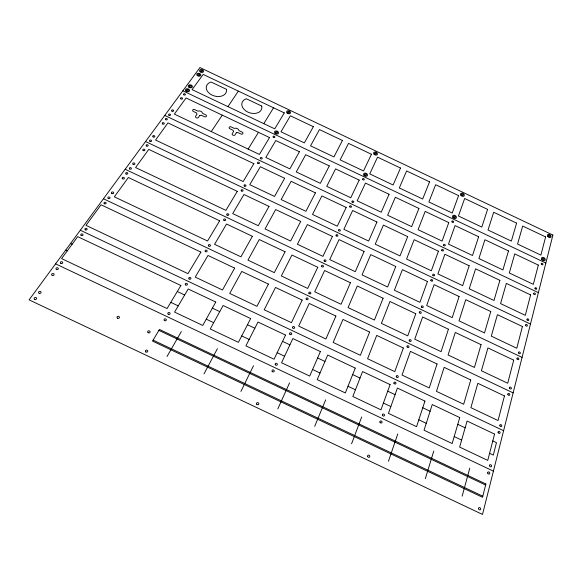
<?xml version="1.0" encoding="UTF-8"?>
<svg xmlns="http://www.w3.org/2000/svg" width="582" height="582" viewBox="0 0 582 582"><rect width="100%" height="100%" fill="white"/><g stroke="black" fill="none" stroke-linecap="round" stroke-linejoin="round"><path stroke-width="0.87" d="M462.159 496.155L469.783 468.124M425.311 478.717L433.765 451.072M388.449 461.271L397.732 434.019M351.579 443.819L361.691 416.959M314.695 426.359L325.644 399.885M277.803 408.899L289.581 382.818M240.897 391.431L253.505 365.736M203.976 373.957L217.428 348.654M167.049 356.482L181.329 331.565M248.136 149.087L258.459 132.31M263.784 123.646L273.533 107.801M211.259 131.59L222.266 115.141M227.955 106.644L238.358 91.105M65.701 250.1L67.294 250.857M170.788 302.356L178.238 305.885M206.254 319.154L213.703 322.675M241.705 335.938L249.154 339.466M277.148 352.721L284.591 356.249M312.578 369.497L320.02 373.026M348 386.273L355.442 389.794M383.414 403.042L390.849 406.563M418.814 419.804L426.25 423.325M454.207 436.565L461.635 440.079M489.586 453.313L493.303 455.073L496.468 442.662L492.794 440.923M55.588 263.85L493.412 471.144M158.901 330.38L485.643 485.053M153.102 340.143L482.798 496.199M182.85 90.814L545.851 263.028M164.75 115.432L538.386 292.644M145.551 141.535L530.478 324.043M125.159 169.26L522.076 357.392M103.458 198.768L513.128 392.879M80.316 230.232L503.597 430.716M177.292 291.509L184.661 295.001M212.386 308.133L219.756 311.617M247.474 324.749L254.843 328.233M282.546 341.358L289.916 344.842M317.619 357.966L324.982 361.451M352.67 374.568L360.032 378.053M387.721 391.162L395.076 394.647M422.75 407.756L430.113 411.241M457.779 424.343L465.134 427.828M70.604 243.436L72.19 244.185M552.9 235.055L482.5 514.437L29.1 299.861L199.953 67.563L552.9 235.055M485.912 483.991L482.522 497.283L152.535 341.096L159.453 329.456L485.912 483.991M494.569 434.077L487.752 460.391L459.642 447.078L467.07 421.048L494.569 434.077M504.449 395.92L498.068 420.546L470.882 407.669L477.829 383.305L504.449 395.92M513.71 360.142L507.73 383.24L481.409 370.77L487.927 347.927L513.71 360.142M522.41 326.531L516.787 348.24L491.288 336.149L497.406 314.68L522.41 326.531M530.595 294.899L525.306 315.342L500.571 303.608L506.333 283.398L530.595 294.899M538.321 265.079L533.33 284.351L509.308 272.958L514.75 253.898L538.321 265.079M545.61 236.91L540.896 255.12L517.558 244.047L522.694 226.034L545.61 236.91M459.751 417.585L452.163 443.535L424.045 430.222L432.244 404.555L459.751 417.585M470.758 379.959L463.658 404.243L436.464 391.359L444.139 367.344L470.758 379.959M481.074 344.675L474.41 367.453L448.089 354.976L455.284 332.453L481.074 344.675M490.764 311.53L484.5 332.94L458.994 320.842L465.753 299.672L490.764 311.53M499.88 280.335L493.987 300.487L469.245 288.759L475.61 268.826L499.88 280.335M508.486 250.922L502.928 269.932L478.899 258.539L484.908 239.74L508.486 250.922M516.605 223.139L511.352 241.101L488.007 230.028L493.682 212.263L516.605 223.139M424.933 401.093L416.567 426.679L388.434 413.366L397.411 388.063L424.933 401.093M437.06 363.99L429.232 387.939L402.031 375.048L410.426 351.375L437.06 363.99M448.424 329.201L441.083 351.659L414.755 339.182L422.634 316.979L448.424 329.201M459.103 296.522L452.207 317.627L426.693 305.535L434.092 284.663L459.103 296.522M469.157 265.763L462.668 285.638L437.911 273.904L444.881 254.254L469.157 265.763M478.637 236.765L472.511 255.505L448.482 244.105L455.059 225.576L478.637 236.765M487.592 209.375L481.801 227.082L458.456 216.002L464.662 198.491L487.592 209.375M390.1 384.593L380.955 409.823L352.823 396.495L362.571 371.563L390.1 384.593M403.348 348.021L394.792 371.629L367.584 358.738L376.714 335.399L403.348 348.021M415.774 313.727L407.749 335.865L381.414 323.388L389.969 301.498L415.774 313.727M427.443 281.513L419.906 302.32L394.378 290.222L402.424 269.648L427.443 281.513M438.428 251.191L431.335 270.783L406.571 259.041L414.144 239.675L438.428 251.191M448.787 222.6L442.094 241.079L418.058 229.679L425.195 211.412L448.787 222.6M458.565 195.603L452.243 213.056L428.89 201.976L435.634 184.72L458.565 195.603M355.253 368.093L345.337 392.952L317.19 379.631L327.717 355.056L355.253 368.093M369.628 332.046L360.353 355.311L333.137 342.42L342.987 319.423L369.628 332.046M383.109 298.246L374.408 320.064L348.058 307.58L357.297 286.009L383.109 298.246M395.775 266.498L387.597 286.999L362.062 274.9L370.749 254.632L395.775 266.498M407.691 236.612L399.987 255.92L375.223 244.178L383.4 225.096L407.691 236.612M418.924 208.436L411.663 226.645L387.619 215.245L395.331 197.247L418.924 208.436M429.538 181.824L422.678 199.029L399.317 187.942L406.6 170.941L429.538 181.824M320.398 351.586L309.704 376.088L281.55 362.753L292.855 338.542L320.398 351.586M335.901 316.062L325.898 338.993L298.675 326.095L309.253 303.44L335.901 316.062M350.437 282.757L341.052 304.262L314.702 291.771L324.625 270.521L350.437 282.757M364.092 251.475L355.275 271.678L329.732 259.572L339.059 239.609L364.092 251.475M376.94 222.033L368.639 241.057L343.867 229.308L352.648 210.509L376.94 222.033M389.06 194.272L381.232 212.212L357.181 200.805L365.46 183.075L389.06 194.272M400.503 168.045L393.105 184.996L369.737 173.909L377.558 157.162L400.503 168.045M285.536 335.072L274.064 359.21L245.902 345.875L257.986 322.028L285.536 335.072M302.167 300.079L291.437 322.668L264.199 309.762L275.512 287.45L302.167 300.079M317.757 267.269L307.689 288.454L281.332 275.963L291.931 255.032L317.757 267.269M332.402 236.452L322.945 256.356L297.402 244.251L307.361 224.579L332.402 236.452M346.188 207.447L337.284 226.187L312.505 214.438L321.89 195.923L346.188 207.447M359.189 180.093L350.786 197.771L326.728 186.364L335.581 168.896L359.189 180.093M371.462 154.266L363.524 170.963L340.15 159.875L348.509 143.376L371.462 154.266M250.66 318.558L238.416 342.325L210.24 328.99L223.102 305.506L250.66 318.558M268.418 284.089L256.96 306.336L229.715 293.43L241.756 271.459L268.418 284.089M285.071 251.78L274.318 272.638L247.947 260.147L259.237 239.537L285.071 251.78M300.705 221.422L290.607 241.028L265.057 228.915L275.664 209.549L300.705 221.422M315.429 192.853L305.914 211.31L281.135 199.561L291.116 181.329L315.429 192.853M329.303 165.921L320.333 183.33L296.274 171.916L305.695 154.717L329.303 165.921M342.412 140.48L333.937 156.929L310.555 145.835L319.453 129.59L342.412 140.48M215.777 302.036L202.754 325.44L174.571 312.098L188.212 288.985L215.777 302.036M234.662 268.098L222.477 290.003L195.225 277.097L207.992 255.462L234.662 268.098M252.37 236.277L240.941 256.822L214.562 244.324L226.536 224.034L252.37 236.277M269 206.392L258.262 225.692L232.698 213.579L243.953 194.512L269 206.392M284.656 178.259L274.544 196.44L249.751 184.683L260.343 166.728L284.656 178.259M299.417 151.742L289.88 168.882L265.807 157.467L275.795 140.538L299.417 151.742M313.356 126.694L304.342 142.888L280.961 131.794L290.396 115.796L313.356 126.694M180.886 285.507L167.078 308.555L61.605 258.612L77.712 236.648L180.886 285.507M200.899 252.101L187.979 273.664L85.998 225.358L101.072 204.799L200.899 252.101M219.661 220.782L207.548 240.999L114.341 196.832L128.367 177.51L219.661 220.782M237.289 191.354L225.903 210.357L135.591 167.551L148.766 149.385L237.289 191.354M253.876 163.666L243.16 181.555L155.561 140.022L167.965 122.918L253.876 163.666M269.517 137.556L259.412 154.434L174.367 114.094L186.065 97.972L269.517 137.556M284.292 112.901L274.74 128.84L192.111 89.635L203.162 74.409L284.292 112.901M236.35 132.74L234.975 134.893A1.52 1.113 16.7 0 1 232.996 135.199A1.52 1.113 16.7 0 1 232.247 133.598L233.629 131.452A3.034 2.204 16.9 0 1 233.084 130.288L230.006 128.826A1.52 1.099 16.5 0 1 229.257 127.24A1.52 1.099 16.5 0 1 231.229 126.949L234.299 128.404A3.034 2.204 16.9 0 1 238.991 130.63L242.068 132.085A1.513 1.099 17.2 0 1 242.825 133.678A1.513 1.099 17.2 0 1 240.868 133.976L237.791 132.521A3.034 2.204 16.9 0 1 236.35 132.74M199.808 115.403L198.338 117.52A1.535 1.106 14.5 0 1 196.33 117.804A1.535 1.106 14.5 0 1 195.617 116.225L197.087 114.116A3.056 2.19 14.7 0 1 196.571 112.966L193.493 111.504A1.528 1.091 14.4 0 1 192.78 109.94A1.528 1.091 14.4 0 1 194.788 109.663L197.865 111.118A3.056 2.19 14.7 0 1 202.558 113.345L205.635 114.807A1.528 1.099 15 0 1 206.348 116.378A1.528 1.099 15 0 1 204.355 116.662L201.277 115.2A3.056 2.19 14.7 0 1 199.808 115.403M226.434 89.315L211.033 82.011A10.367 7.246 15.8 0 0 207.097 90.756A10.367 7.246 15.8 0 0 219.247 96.525A10.367 7.246 15.8 0 0 226.434 89.315M261.74 106.07L246.346 98.765A10.301 7.29 17.8 0 0 242.745 107.67A10.301 7.29 17.8 0 0 254.894 113.439A10.301 7.29 17.8 0 0 261.74 106.07M185.571 284.882A1.113 0.931 12.1 0 0 187.397 284.54A1.113 0.931 12.1 0 0 186.014 283.339A1.113 0.931 12.1 0 0 185.571 284.882M168.22 314.193A1.142 0.975 9.4 0 0 170.075 313.691A1.142 0.975 9.4 0 0 168.569 312.534A1.142 0.975 9.4 0 0 168.22 314.193M393.963 383.254A1.106 0.924 39.2 0 0 395.745 383.8A1.106 0.924 39.2 0 0 395.076 382.105A1.106 0.924 39.2 0 0 393.963 383.254M382.461 415.264A1.142 0.975 41.9 0 0 384.302 415.817A1.142 0.975 41.9 0 0 383.625 414.028A1.142 0.975 41.9 0 0 382.461 415.264M289.785 334.119A1.099 0.938 25.7 0 0 291.633 334.206A1.099 0.938 25.7 0 0 290.6 332.708A1.099 0.938 25.7 0 0 289.785 334.119M275.337 364.747A1.128 0.989 25.7 0 0 277.243 364.819A1.128 0.989 25.7 0 0 276.188 363.263A1.128 0.989 25.7 0 0 275.337 364.747M81.24 235.514A1.142 0.902 3.7 0 0 83.03 234.895A1.142 0.902 3.7 0 0 81.407 233.964A1.142 0.902 3.7 0 0 81.24 235.514M60.943 263.428A1.179 0.946 0.8 0 0 62.74 262.657A1.179 0.946 0.8 0 0 61.001 261.784A1.179 0.946 0.8 0 0 60.943 263.428M498.127 432.47A1.142 0.902 47.3 0 0 499.851 433.241A1.142 0.902 47.3 0 0 499.305 431.451A1.142 0.902 47.3 0 0 498.127 432.47M489.557 465.767A1.179 0.946 50.2 0 0 491.295 466.684A1.179 0.946 50.2 0 0 490.873 464.792A1.179 0.946 50.2 0 0 489.557 465.767M499.865 425.697A1.135 0.888 46.8 0 0 501.575 426.461A1.135 0.888 46.8 0 0 501.037 424.693A1.135 0.888 46.8 0 0 499.865 425.697M507.89 394.523A1.099 0.844 44.4 0 0 509.577 395.163A1.099 0.844 44.4 0 0 508.93 393.49A1.099 0.844 44.4 0 0 507.89 394.523M85.372 229.854A1.135 0.895 4.3 0 0 87.147 229.25A1.135 0.895 4.3 0 0 85.539 228.319A1.135 0.895 4.3 0 0 85.372 229.854M104.367 203.729A1.099 0.851 6.6 0 0 106.128 203.263A1.099 0.851 6.6 0 0 104.644 202.281A1.099 0.851 6.6 0 0 104.367 203.729M292.724 327.892A1.091 0.924 25.7 0 0 294.557 327.986A1.091 0.924 25.7 0 0 293.524 326.502A1.091 0.924 25.7 0 0 292.724 327.892M306.248 299.228A1.062 0.88 25.6 0 0 308.024 299.33A1.062 0.88 25.6 0 0 307.012 297.911A1.062 0.88 25.6 0 0 306.248 299.228M396.327 376.83A1.106 0.917 38.7 0 0 398.117 377.252A1.106 0.917 38.7 0 0 397.331 375.594A1.106 0.917 38.7 0 0 396.327 376.83M407.087 346.872A1.069 0.866 36.8 0 0 408.826 347.294A1.069 0.866 36.8 0 0 408.047 345.715A1.069 0.866 36.8 0 0 407.087 346.872M189.099 278.945A1.106 0.917 12.5 0 0 190.918 278.603A1.106 0.917 12.5 0 0 189.543 277.418A1.106 0.917 12.5 0 0 189.099 278.945M205.388 251.562A1.069 0.873 14.4 0 0 207.148 251.264A1.069 0.873 14.4 0 0 205.795 250.115A1.069 0.873 14.4 0 0 205.388 251.562M133.082 164.291A1.106 0.829 9.7 0 0 134.886 163.964A1.106 0.829 9.7 0 0 133.46 162.902A1.106 0.829 9.7 0 0 133.082 164.291M143.165 150.498A1.084 0.808 10.7 0 0 144.925 150.192A1.084 0.808 10.7 0 0 143.521 149.152A1.084 0.808 10.7 0 0 143.165 150.498M241.385 190.925A1.004 0.771 17.5 0 0 243.036 190.787A1.004 0.771 17.5 0 0 241.843 189.674A1.004 0.771 17.5 0 0 241.385 190.925M227.031 215.049A1.033 0.808 16.4 0 0 228.741 214.889A1.033 0.808 16.4 0 0 227.518 213.732A1.033 0.808 16.4 0 0 227.031 215.049M430.942 280.633A1.004 0.771 33.7 0 0 432.564 280.953A1.004 0.771 33.7 0 0 431.713 279.549A1.004 0.771 33.7 0 0 430.942 280.633M421.455 307.034A1.033 0.808 34.7 0 0 423.129 307.347A1.033 0.808 34.7 0 0 422.263 305.892A1.033 0.808 34.7 0 0 421.455 307.034M336.17 235.783A0.997 0.778 25.6 0 0 337.829 235.914A0.997 0.778 25.6 0 0 336.854 234.619A0.997 0.778 25.6 0 0 336.17 235.783M324.254 261.042A1.026 0.815 25.6 0 0 325.956 261.165A1.026 0.815 25.6 0 0 324.967 259.819A1.026 0.815 25.6 0 0 324.254 261.042M146.489 145.973A1.026 0.757 11 0 0 148.148 145.682A1.026 0.757 11 0 0 146.824 144.7A1.026 0.757 11 0 0 146.489 145.973M129.75 168.991A1.055 0.793 9.4 0 0 131.423 168.576A1.055 0.793 9.4 0 0 129.982 167.638A1.055 0.793 9.4 0 0 129.75 168.991M525.633 325.447A1.018 0.757 40.1 0 0 527.227 325.949A1.018 0.757 40.1 0 0 526.499 324.458A1.018 0.757 40.1 0 0 525.633 325.447M518.555 352.918A1.055 0.793 41.7 0 0 520.177 353.536A1.055 0.793 41.7 0 0 519.537 351.965A1.055 0.793 41.7 0 0 518.555 352.918M535.069 288.628A0.982 0.706 38.3 0 0 536.604 289.123A0.982 0.706 38.3 0 0 535.884 287.719A0.982 0.706 38.3 0 0 535.069 288.628M541.333 264.177A0.96 0.677 37.2 0 0 542.831 264.665A0.96 0.677 37.2 0 0 542.126 263.311A0.96 0.677 37.2 0 0 541.333 264.177M168.94 115.243A0.982 0.706 12.8 0 0 170.526 114.989A0.982 0.706 12.8 0 0 169.238 114.05A0.982 0.706 12.8 0 0 168.94 115.243M183.803 94.801A0.96 0.677 13.9 0 0 185.374 94.662A0.96 0.677 13.9 0 0 184.188 93.695A0.96 0.677 13.9 0 0 183.803 94.801M352.11 202.005A0.96 0.72 25.6 0 0 353.696 202.15A0.96 0.72 25.6 0 0 352.75 200.921A0.96 0.72 25.6 0 0 352.11 202.005M362.688 179.569A0.938 0.691 25.6 0 0 364.237 179.729A0.938 0.691 25.6 0 0 363.299 178.543A0.938 0.691 25.6 0 0 362.688 179.569M443.622 245.335A0.968 0.72 32.5 0 0 445.186 245.655A0.968 0.72 32.5 0 0 444.357 244.331A0.968 0.72 32.5 0 0 443.622 245.335M452.039 221.895A0.946 0.684 31.8 0 0 453.567 222.215A0.946 0.684 31.8 0 0 452.745 220.942A0.946 0.684 31.8 0 0 452.039 221.895M260.576 158.668A0.968 0.72 18.6 0 0 262.162 158.566A0.968 0.72 18.6 0 0 260.998 157.496A0.968 0.72 18.6 0 0 260.576 158.668M273.322 137.25A0.946 0.684 19.3 0 0 274.857 137.163A0.946 0.684 19.3 0 0 273.715 136.13A0.946 0.684 19.3 0 0 273.322 137.25M180.842 98.831A1.018 0.72 13.7 0 0 182.508 98.671A1.018 0.72 13.7 0 0 181.257 97.652A1.018 0.72 13.7 0 0 180.842 98.831M171.952 111.111A1.033 0.742 13.1 0 0 173.611 110.849A1.033 0.742 13.1 0 0 172.257 109.867A1.033 0.742 13.1 0 0 171.952 111.111M541.689 259.332A2.11 1.477 37 0 0 544.985 260.416A2.11 1.477 37 0 0 543.428 257.448A2.11 1.477 37 0 0 541.689 259.332M547.698 236.336A2.059 1.411 36 0 0 550.914 237.209A2.059 1.411 36 0 0 549.182 234.393A2.059 1.411 36 0 0 547.698 236.336M452.861 217.362A2.081 1.499 31.7 0 0 456.215 218.068A2.081 1.499 31.7 0 0 454.411 215.275A2.081 1.499 31.7 0 0 452.861 217.362M460.842 195.203A2.03 1.433 31.1 0 0 464.109 195.908A2.03 1.433 31.1 0 0 462.341 193.209A2.03 1.433 31.1 0 0 460.842 195.203M374.008 154.135A2.022 1.44 25.6 0 0 377.311 154.492A2.022 1.44 25.6 0 0 375.288 151.989A2.022 1.44 25.6 0 0 374.008 154.135M363.983 175.342A2.066 1.506 25.6 0 0 367.38 175.691A2.066 1.506 25.6 0 0 365.321 173.094A2.066 1.506 25.6 0 0 363.983 175.342M275.046 133.271A2.081 1.499 19.4 0 0 278.48 133.278A2.081 1.499 19.4 0 0 276.152 130.906A2.081 1.499 19.4 0 0 275.046 133.271M287.115 113.017A2.03 1.433 20 0 0 290.454 113.046A2.03 1.433 20 0 0 288.163 110.755A2.03 1.433 20 0 0 287.115 113.017M188.939 87.213A2.102 1.47 14.3 0 0 192.366 86.907A2.102 1.47 14.3 0 0 189.768 84.805A2.102 1.47 14.3 0 0 188.939 87.213M197.407 75.631A2.073 1.426 14.9 0 0 200.775 75.354A2.073 1.426 14.9 0 0 198.2 73.288A2.073 1.426 14.9 0 0 197.407 75.631M200.179 71.848A2.059 1.419 15 0 0 203.525 71.571A2.059 1.419 15 0 0 200.965 69.52A2.059 1.419 15 0 0 200.179 71.848M186.058 91.141A2.11 1.484 14.1 0 0 189.514 90.828A2.11 1.484 14.1 0 0 186.902 88.711A2.11 1.484 14.1 0 0 186.058 91.141M189.681 86.733A1.004 0.698 14.3 0 0 191.318 86.594A1.004 0.698 14.3 0 0 190.074 85.59A1.004 0.698 14.3 0 0 189.681 86.733M198.135 75.173A0.982 0.684 14.9 0 0 199.742 75.042A0.982 0.684 14.9 0 0 198.513 74.052A0.982 0.684 14.9 0 0 198.135 75.173M287.915 112.61A0.917 0.647 20 0 0 289.429 112.624A0.917 0.647 20 0 0 288.388 111.584A0.917 0.647 20 0 0 287.915 112.61M275.875 132.841A0.938 0.677 19.4 0 0 277.432 132.841A0.938 0.677 19.4 0 0 276.377 131.772A0.938 0.677 19.4 0 0 275.875 132.841M461.752 195.014A0.917 0.647 31.1 0 0 463.214 195.246A0.917 0.647 31.1 0 0 462.326 194.053A0.917 0.647 31.1 0 0 461.752 195.014M453.756 217.108A0.938 0.677 31.7 0 0 455.277 217.428A0.938 0.677 31.7 0 0 454.462 216.162A0.938 0.677 31.7 0 0 453.756 217.108M374.844 153.808A0.917 0.655 25.6 0 0 376.343 153.968A0.917 0.655 25.6 0 0 375.426 152.833A0.917 0.655 25.6 0 0 374.844 153.808M364.849 174.993A0.938 0.684 25.6 0 0 366.384 175.153A0.938 0.684 25.6 0 0 365.452 173.974A0.938 0.684 25.6 0 0 364.849 174.993M200.928 71.368A0.931 0.64 15 0 0 202.449 71.244A0.931 0.64 15 0 0 201.292 70.313A0.931 0.64 15 0 0 200.928 71.368M186.844 90.639A0.953 0.669 14.1 0 0 188.408 90.501A0.953 0.669 14.1 0 0 187.229 89.541A0.953 0.669 14.1 0 0 186.844 90.639M548.557 236.139A0.931 0.64 36 0 0 550.012 236.532A0.931 0.64 36 0 0 549.233 235.259A0.931 0.64 36 0 0 548.557 236.139M542.642 259.237A0.953 0.669 37 0 0 544.126 259.637A0.953 0.669 37 0 0 543.333 258.313A0.953 0.669 37 0 0 542.642 259.237M527.074 319.838A1.018 0.749 39.8 0 0 528.652 320.34A1.018 0.749 39.8 0 0 527.925 318.863A1.018 0.749 39.8 0 0 527.074 319.838M533.716 293.91A0.989 0.713 38.5 0 0 535.258 294.412A0.989 0.713 38.5 0 0 534.538 292.993A0.989 0.713 38.5 0 0 533.716 293.91M149.909 141.288A1.018 0.749 11.3 0 0 151.56 141.004A1.018 0.749 11.3 0 0 150.236 140.029A1.018 0.749 11.3 0 0 149.909 141.288M165.717 119.652A0.989 0.713 12.6 0 0 167.318 119.397A0.989 0.713 12.6 0 0 166.023 118.452A0.989 0.713 12.6 0 0 165.717 119.652M338.6 230.632A0.989 0.764 25.6 0 0 340.244 230.77A0.989 0.764 25.6 0 0 339.277 229.49A0.989 0.764 25.6 0 0 338.6 230.632M349.818 206.85A0.968 0.728 25.6 0 0 351.419 206.996A0.968 0.728 25.6 0 0 350.466 205.759A0.968 0.728 25.6 0 0 349.818 206.85M432.87 275.257A0.997 0.764 33.5 0 0 434.485 275.577A0.997 0.764 33.5 0 0 433.641 274.187A0.997 0.764 33.5 0 0 432.87 275.257M441.796 250.406A0.975 0.728 32.6 0 0 443.375 250.718A0.975 0.728 32.6 0 0 442.538 249.387A0.975 0.728 32.6 0 0 441.796 250.406M244.309 186.014A0.997 0.764 17.7 0 0 245.953 185.884A0.997 0.764 17.7 0 0 244.76 184.77A0.997 0.764 17.7 0 0 244.309 186.014M257.819 163.302A0.975 0.728 18.5 0 0 259.412 163.193A0.975 0.728 18.5 0 0 258.248 162.116A0.975 0.728 18.5 0 0 257.819 163.302M162.589 123.922A1.048 0.757 12.3 0 0 164.277 123.646A1.048 0.757 12.3 0 0 162.909 122.649A1.048 0.757 12.3 0 0 162.589 123.922M153.102 136.901A1.062 0.778 11.5 0 0 154.827 136.61A1.062 0.778 11.5 0 0 153.437 135.591A1.062 0.778 11.5 0 0 153.102 136.901M509.519 388.172A1.091 0.837 44 0 0 511.2 388.812A1.091 0.837 44 0 0 510.545 387.146A1.091 0.837 44 0 0 509.519 388.172M517.027 358.876A1.055 0.8 42.1 0 0 518.657 359.501A1.055 0.8 42.1 0 0 518.016 357.908A1.055 0.8 42.1 0 0 517.027 358.876M108.245 198.426A1.091 0.844 7.1 0 0 109.991 197.975A1.091 0.844 7.1 0 0 108.507 196.992A1.091 0.844 7.1 0 0 108.245 198.426M126.112 173.967A1.062 0.8 9 0 0 127.8 173.552A1.062 0.8 9 0 0 126.352 172.599A1.062 0.8 9 0 0 126.112 173.967M308.991 293.401A1.055 0.866 25.6 0 0 310.759 293.51A1.055 0.866 25.6 0 0 309.748 292.099A1.055 0.866 25.6 0 0 308.991 293.401M321.679 266.512A1.026 0.822 25.6 0 0 323.388 266.636A1.026 0.822 25.6 0 0 322.399 265.283A1.026 0.822 25.6 0 0 321.679 266.512M409.277 340.783A1.062 0.858 36.4 0 0 411.001 341.205A1.062 0.858 36.4 0 0 410.23 339.641A1.062 0.858 36.4 0 0 409.277 340.783M419.404 312.752A1.033 0.815 35 0 0 421.084 313.065A1.033 0.815 35 0 0 420.219 311.596A1.033 0.815 35 0 0 419.404 312.752M208.698 245.997A1.062 0.858 14.8 0 0 210.444 245.699A1.062 0.858 14.8 0 0 209.105 244.564A1.062 0.858 14.8 0 0 208.698 245.997M223.925 220.272A1.04 0.822 16.2 0 0 225.641 220.112A1.04 0.822 16.2 0 0 224.419 218.948A1.04 0.822 16.2 0 0 223.925 220.272M122.584 178.79A1.12 0.851 8.7 0 0 124.366 178.339A1.12 0.851 8.7 0 0 122.838 177.335A1.12 0.851 8.7 0 0 122.584 178.79M111.853 193.464A1.142 0.88 7.5 0 0 113.686 192.991A1.142 0.88 7.5 0 0 112.13 191.973A1.142 0.88 7.5 0 0 111.853 193.464M148.155 332.708A1.237 1.069 6.1 0 0 150.112 332.031A1.237 1.069 6.1 0 0 148.403 330.874A1.237 1.069 6.1 0 0 148.155 332.708M117.513 318.216A1.244 1.062 3.1 0 0 119.448 317.437A1.244 1.062 3.1 0 0 117.659 316.39A1.244 1.062 3.1 0 0 117.513 318.216M39.212 293.313A1.288 1.048 -2.6 0 0 41.111 292.331A1.288 1.048 -2.6 0 0 39.147 291.502A1.288 1.048 -2.6 0 0 39.212 293.313M52.22 275.359A1.266 1.018 -0.5 0 0 54.148 274.522A1.266 1.018 -0.5 0 0 52.293 273.598A1.266 1.018 -0.5 0 0 52.22 275.359M164.444 320.551A1.149 0.989 8.7 0 0 166.314 320.042A1.149 0.989 8.7 0 0 164.793 318.871A1.149 0.989 8.7 0 0 164.444 320.551M145.864 351.935A1.193 1.048 4.7 0 0 147.755 351.259A1.193 1.048 4.7 0 0 146.111 350.146A1.193 1.048 4.7 0 0 145.864 351.935M379.966 422.212A1.149 0.989 42.6 0 0 381.814 422.772A1.149 0.989 42.6 0 0 381.137 420.968A1.149 0.989 42.6 0 0 379.966 422.212M367.628 456.412A1.186 1.04 46.5 0 0 369.505 457.103A1.186 1.04 46.5 0 0 368.952 455.189A1.186 1.04 46.5 0 0 367.628 456.412M272.194 371.403A1.135 1.004 25.7 0 0 274.115 371.476A1.135 1.004 25.7 0 0 273.06 369.897A1.135 1.004 25.7 0 0 272.194 371.403M256.72 404.214A1.164 1.062 25.8 0 0 258.706 404.264A1.164 1.062 25.8 0 0 257.63 402.613A1.164 1.062 25.8 0 0 256.72 404.214M56.519 269.488A1.193 0.96 0.2 0 0 58.331 268.702A1.193 0.96 0.2 0 0 56.578 267.829A1.193 0.96 0.2 0 0 56.519 269.488M34.782 299.381A1.237 1.004 -3.3 0 0 36.601 298.428A1.237 1.004 -3.3 0 0 34.716 297.635A1.237 1.004 -3.3 0 0 34.782 299.381M487.694 473.021A1.186 0.953 50.9 0 0 489.447 473.937A1.186 0.953 50.9 0 0 489.026 472.031A1.186 0.953 50.9 0 0 487.694 473.021M478.52 508.675A1.237 1.004 54.4 0 0 480.281 509.752A1.237 1.004 54.4 0 0 479.99 507.744A1.237 1.004 54.4 0 0 478.52 508.675"/></g></svg>
